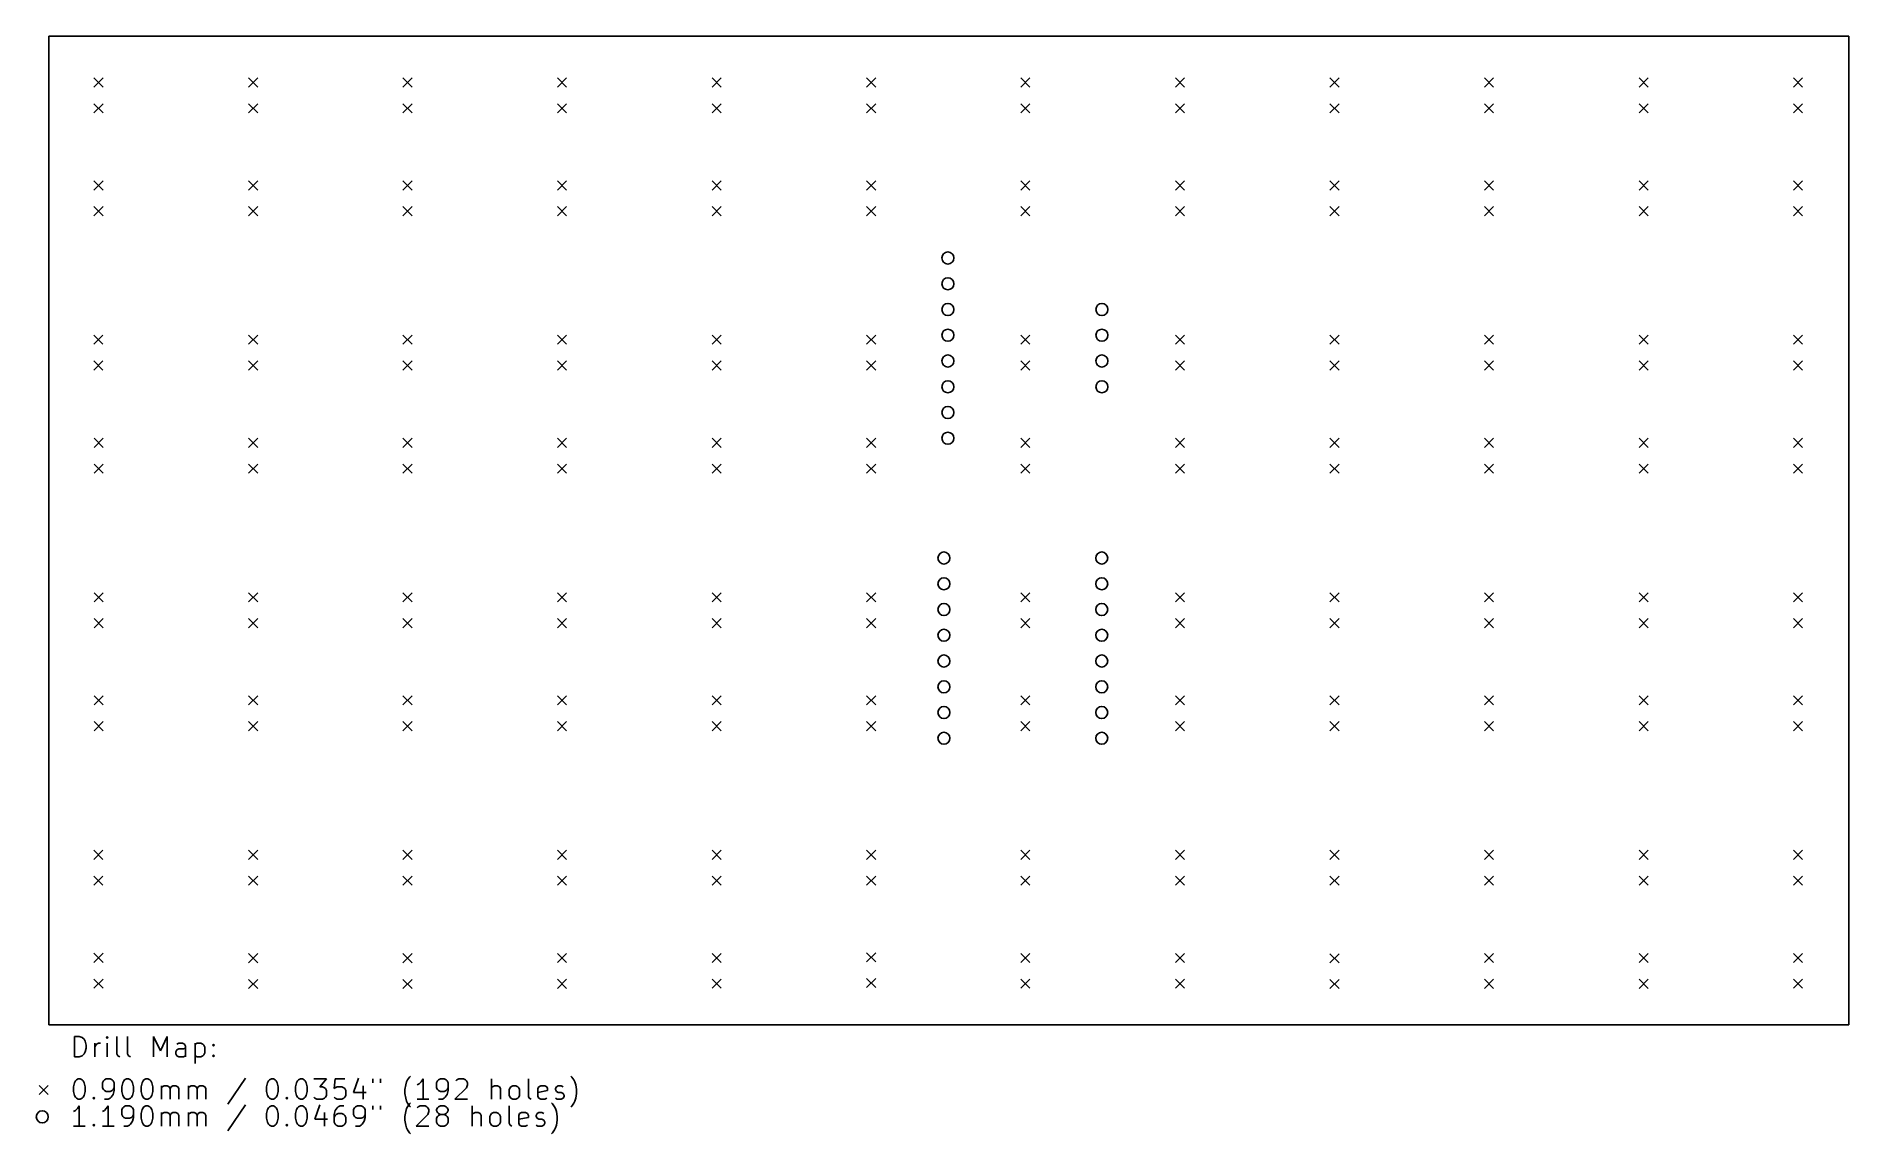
# Model space of a CAD drawing. Extents: x 71 to 250, y -148 to -40.
import ezdxf

# ---------------------------------------------------------------- set-up
doc = ezdxf.new("R2010")
doc.units = 0
doc.layers.add('BLACK', color=7, linetype='CONTINUOUS')

msp = doc.modelspace()

# ---------------------------------------------------------------- linework, layer by layer
at = {"layer": 'BLACK', "linetype": 'CONTINUOUS'}
for p, q in [((72.5, -40), (250, -40)), ((72.5, -137.5), (72.5, -40)), ((250, -40), (250, -137.5)), ((76.9503, -44.1113), (77.8503, -45.0113)), ((77.8503, -44.1113), (76.9503, -45.0113)), ((92.1971, -44.1113), (93.0971, -45.0113)), ((93.0971, -44.1113), (92.1971, -45.0113)), ((107.421, -44.1113), (108.321, -45.0113)), ((108.321, -44.1113), (107.421, -45.0113)), ((122.65, -44.1113), (123.55, -45.0113)), ((123.55, -44.1113), (122.65, -45.0113)), ((137.917, -44.1113), (138.817, -45.0113)), ((138.817, -44.1113), (137.917, -45.0113)), ((153.146, -44.1113), (154.046, -45.0113)), ((154.046, -44.1113), (153.146, -45.0113)), ((168.356, -44.1113), (169.256, -45.0113)), ((169.256, -44.1113), (168.356, -45.0113)), ((183.595, -44.1113), (184.495, -45.0113)), ((184.495, -44.1113), (183.595, -45.0113)), ((198.831, -44.1113), (199.731, -45.0113)), ((199.731, -44.1113), (198.831, -45.0113)), ((214.075, -44.1113), (214.975, -45.0113)), ((214.975, -44.1113), (214.075, -45.0113)), ((229.33, -44.1113), (230.23, -45.0113)), ((230.23, -44.1113), (229.33, -45.0113)), ((244.55, -44.1113), (245.45, -45.0113)), ((245.45, -44.1113), (244.55, -45.0113)), ((76.9503, -46.6513), (77.8503, -47.5513)), ((77.8503, -46.6513), (76.9503, -47.5513)), ((92.1971, -46.6513), (93.0971, -47.5513)), ((93.0971, -46.6513), (92.1971, -47.5513)), ((107.421, -46.6513), (108.321, -47.5513)), ((108.321, -46.6513), (107.421, -47.5513)), ((122.65, -46.6513), (123.55, -47.5513)), ((123.55, -46.6513), (122.65, -47.5513)), ((137.917, -46.6513), (138.817, -47.5513)), ((138.817, -46.6513), (137.917, -47.5513)), ((153.146, -46.6513), (154.046, -47.5513)), ((154.046, -46.6513), (153.146, -47.5513)), ((168.356, -46.6513), (169.256, -47.5513)), ((169.256, -46.6513), (168.356, -47.5513)), ((183.595, -46.6513), (184.495, -47.5513)), ((184.495, -46.6513), (183.595, -47.5513)), ((198.831, -46.6513), (199.731, -47.5513)), ((199.731, -46.6513), (198.831, -47.5513)), ((214.075, -46.6513), (214.975, -47.5513)), ((214.975, -46.6513), (214.075, -47.5513)), ((229.33, -46.6513), (230.23, -47.5513)), ((230.23, -46.6513), (229.33, -47.5513)), ((244.55, -46.6513), (245.45, -47.5513)), ((245.45, -46.6513), (244.55, -47.5513)), ((76.9449, -54.2693), (77.8449, -55.1693)), ((77.8449, -54.2693), (76.9449, -55.1693)), ((92.1971, -54.2693), (93.0971, -55.1693)), ((93.0971, -54.2693), (92.1971, -55.1693)), ((107.421, -54.2693), (108.321, -55.1693)), ((108.321, -54.2693), (107.421, -55.1693)), ((122.65, -54.2693), (123.55, -55.1693)), ((123.55, -54.2693), (122.65, -55.1693)), ((137.917, -54.2693), (138.817, -55.1693)), ((138.817, -54.2693), (137.917, -55.1693)), ((153.146, -54.2693), (154.046, -55.1693)), ((154.046, -54.2693), (153.146, -55.1693)), ((168.356, -54.2693), (169.256, -55.1693)), ((169.256, -54.2693), (168.356, -55.1693)), ((183.595, -54.2693), (184.495, -55.1693)), ((184.495, -54.2693), (183.595, -55.1693)), ((198.831, -54.2693), (199.731, -55.1693)), ((199.731, -54.2693), (198.831, -55.1693)), ((214.075, -54.2693), (214.975, -55.1693)), ((214.975, -54.2693), (214.075, -55.1693)), ((229.33, -54.2693), (230.23, -55.1693)), ((230.23, -54.2693), (229.33, -55.1693)), ((244.55, -54.2693), (245.45, -55.1693)), ((245.45, -54.2693), (244.55, -55.1693)), ((76.9449, -56.8093), (77.8449, -57.7093)), ((77.8449, -56.8093), (76.9449, -57.7093)), ((92.1971, -56.8093), (93.0971, -57.7093)), ((93.0971, -56.8093), (92.1971, -57.7093)), ((107.421, -56.8093), (108.321, -57.7093)), ((108.321, -56.8093), (107.421, -57.7093)), ((122.65, -56.8093), (123.55, -57.7093)), ((123.55, -56.8093), (122.65, -57.7093)), ((137.917, -56.8093), (138.817, -57.7093)), ((138.817, -56.8093), (137.917, -57.7093)), ((153.146, -56.8093), (154.046, -57.7093)), ((154.046, -56.8093), (153.146, -57.7093)), ((168.356, -56.8093), (169.256, -57.7093)), ((169.256, -56.8093), (168.356, -57.7093)), ((183.595, -56.8093), (184.495, -57.7093)), ((184.495, -56.8093), (183.595, -57.7093)), ((198.831, -56.8093), (199.731, -57.7093)), ((199.731, -56.8093), (198.831, -57.7093)), ((214.075, -56.8093), (214.975, -57.7093)), ((214.975, -56.8093), (214.075, -57.7093)), ((229.33, -56.8093), (230.23, -57.7093)), ((230.23, -56.8093), (229.33, -57.7093)), ((244.55, -56.8093), (245.45, -57.7093)), ((245.45, -56.8093), (244.55, -57.7093)), ((76.9401, -69.4857), (77.8401, -70.3857)), ((77.8401, -69.4857), (76.9401, -70.3857)), ((92.1971, -69.4857), (93.0971, -70.3857)), ((93.0971, -69.4857), (92.1971, -70.3857)), ((107.421, -69.4857), (108.321, -70.3857)), ((108.321, -69.4857), (107.421, -70.3857)), ((122.65, -69.4857), (123.55, -70.3857)), ((123.55, -69.4857), (122.65, -70.3857)), ((137.917, -69.4857), (138.817, -70.3857)), ((138.817, -69.4857), (137.917, -70.3857)), ((153.146, -69.4857), (154.046, -70.3857)), ((154.046, -69.4857), (153.146, -70.3857)), ((168.356, -69.4857), (169.256, -70.3857)), ((169.256, -69.4857), (168.356, -70.3857)), ((183.595, -69.4857), (184.495, -70.3857)), ((184.495, -69.4857), (183.595, -70.3857)), ((198.831, -69.4857), (199.731, -70.3857)), ((199.731, -69.4857), (198.831, -70.3857)), ((214.075, -69.4857), (214.975, -70.3857)), ((214.975, -69.4857), (214.075, -70.3857)), ((229.33, -69.4857), (230.23, -70.3857)), ((230.23, -69.4857), (229.33, -70.3857)), ((244.55, -69.4857), (245.45, -70.3857)), ((245.45, -69.4857), (244.55, -70.3857)), ((76.9401, -72.0257), (77.8401, -72.9257)), ((77.8401, -72.0257), (76.9401, -72.9257)), ((92.1971, -72.0257), (93.0971, -72.9257)), ((93.0971, -72.0257), (92.1971, -72.9257)), ((107.421, -72.0257), (108.321, -72.9257)), ((108.321, -72.0257), (107.421, -72.9257)), ((122.65, -72.0257), (123.55, -72.9257)), ((123.55, -72.0257), (122.65, -72.9257)), ((137.917, -72.0257), (138.817, -72.9257)), ((138.817, -72.0257), (137.917, -72.9257)), ((153.146, -72.0257), (154.046, -72.9257)), ((154.046, -72.0257), (153.146, -72.9257)), ((168.356, -72.0257), (169.256, -72.9257)), ((169.256, -72.0257), (168.356, -72.9257)), ((183.595, -72.0257), (184.495, -72.9257)), ((184.495, -72.0257), (183.595, -72.9257)), ((198.831, -72.0257), (199.731, -72.9257)), ((199.731, -72.0257), (198.831, -72.9257)), ((214.075, -72.0257), (214.975, -72.9257)), ((214.975, -72.0257), (214.075, -72.9257)), ((229.33, -72.0257), (230.23, -72.9257)), ((230.23, -72.0257), (229.33, -72.9257)), ((244.55, -72.0257), (245.45, -72.9257)), ((245.45, -72.0257), (244.55, -72.9257)), ((76.9597, -79.6605), (77.8597, -80.5605)), ((77.8597, -79.6605), (76.9597, -80.5605)), ((92.1971, -79.6605), (93.0971, -80.5605)), ((93.0971, -79.6605), (92.1971, -80.5605)), ((107.421, -79.6605), (108.321, -80.5605)), ((108.321, -79.6605), (107.421, -80.5605)), ((122.65, -79.6605), (123.55, -80.5605)), ((123.55, -79.6605), (122.65, -80.5605)), ((137.917, -79.6605), (138.817, -80.5605)), ((138.817, -79.6605), (137.917, -80.5605)), ((153.146, -79.6605), (154.046, -80.5605)), ((154.046, -79.6605), (153.146, -80.5605)), ((168.356, -79.6605), (169.256, -80.5605)), ((169.256, -79.6605), (168.356, -80.5605)), ((183.595, -79.6605), (184.495, -80.5605)), ((184.495, -79.6605), (183.595, -80.5605)), ((198.831, -79.6605), (199.731, -80.5605)), ((199.731, -79.6605), (198.831, -80.5605)), ((214.075, -79.6605), (214.975, -80.5605)), ((214.975, -79.6605), (214.075, -80.5605)), ((229.33, -79.6605), (230.23, -80.5605)), ((230.23, -79.6605), (229.33, -80.5605)), ((244.55, -79.6605), (245.45, -80.5605)), ((245.45, -79.6605), (244.55, -80.5605)), ((76.9597, -82.2005), (77.8597, -83.1005)), ((77.8597, -82.2005), (76.9597, -83.1005)), ((92.1971, -82.2005), (93.0971, -83.1005)), ((93.0971, -82.2005), (92.1971, -83.1005)), ((107.421, -82.2005), (108.321, -83.1005)), ((108.321, -82.2005), (107.421, -83.1005)), ((122.65, -82.2005), (123.55, -83.1005)), ((123.55, -82.2005), (122.65, -83.1005)), ((137.917, -82.2005), (138.817, -83.1005)), ((138.817, -82.2005), (137.917, -83.1005)), ((153.146, -82.2005), (154.046, -83.1005)), ((154.046, -82.2005), (153.146, -83.1005)), ((168.356, -82.2005), (169.256, -83.1005)), ((169.256, -82.2005), (168.356, -83.1005)), ((183.595, -82.2005), (184.495, -83.1005)), ((184.495, -82.2005), (183.595, -83.1005)), ((198.831, -82.2005), (199.731, -83.1005)), ((199.731, -82.2005), (198.831, -83.1005)), ((214.075, -82.2005), (214.975, -83.1005)), ((214.975, -82.2005), (214.075, -83.1005)), ((229.33, -82.2005), (230.23, -83.1005)), ((230.23, -82.2005), (229.33, -83.1005)), ((244.55, -82.2005), (245.45, -83.1005)), ((245.45, -82.2005), (244.55, -83.1005)), ((76.9563, -94.9036), (77.8563, -95.8036)), ((77.8563, -94.9036), (76.9563, -95.8036)), ((92.1971, -94.9036), (93.0971, -95.8036)), ((93.0971, -94.9036), (92.1971, -95.8036)), ((107.421, -94.9036), (108.321, -95.8036)), ((108.321, -94.9036), (107.421, -95.8036)), ((122.65, -94.9036), (123.55, -95.8036)), ((123.55, -94.9036), (122.65, -95.8036)), ((137.917, -94.9036), (138.817, -95.8036)), ((138.817, -94.9036), (137.917, -95.8036)), ((153.146, -94.9036), (154.046, -95.8036)), ((154.046, -94.9036), (153.146, -95.8036)), ((168.356, -94.9036), (169.256, -95.8036)), ((169.256, -94.9036), (168.356, -95.8036)), ((183.595, -94.9036), (184.495, -95.8036)), ((184.495, -94.9036), (183.595, -95.8036)), ((198.831, -94.9036), (199.731, -95.8036)), ((199.731, -94.9036), (198.831, -95.8036)), ((214.075, -94.9036), (214.975, -95.8036)), ((214.975, -94.9036), (214.075, -95.8036)), ((229.33, -94.9036), (230.23, -95.8036)), ((230.23, -94.9036), (229.33, -95.8036)), ((244.55, -94.9036), (245.45, -95.8036)), ((245.45, -94.9036), (244.55, -95.8036)), ((76.9563, -97.4436), (77.8563, -98.3436)), ((77.8563, -97.4436), (76.9563, -98.3436)), ((92.1971, -97.4436), (93.0971, -98.3436)), ((93.0971, -97.4436), (92.1971, -98.3436)), ((107.421, -97.4436), (108.321, -98.3436)), ((108.321, -97.4436), (107.421, -98.3436)), ((122.65, -97.4436), (123.55, -98.3436)), ((123.55, -97.4436), (122.65, -98.3436)), ((137.917, -97.4436), (138.817, -98.3436)), ((138.817, -97.4436), (137.917, -98.3436)), ((153.146, -97.4436), (154.046, -98.3436)), ((154.046, -97.4436), (153.146, -98.3436)), ((168.356, -97.4436), (169.256, -98.3436)), ((169.256, -97.4436), (168.356, -98.3436)), ((183.595, -97.4436), (184.495, -98.3436)), ((184.495, -97.4436), (183.595, -98.3436)), ((198.831, -97.4436), (199.731, -98.3436)), ((199.731, -97.4436), (198.831, -98.3436)), ((214.075, -97.4436), (214.975, -98.3436)), ((214.975, -97.4436), (214.075, -98.3436)), ((229.33, -97.4436), (230.23, -98.3436)), ((230.23, -97.4436), (229.33, -98.3436)), ((244.55, -97.4436), (245.45, -98.3436)), ((245.45, -97.4436), (244.55, -98.3436)), ((76.9633, -105.065), (77.8633, -105.965)), ((77.8633, -105.065), (76.9633, -105.965)), ((92.1971, -105.065), (93.0971, -105.965)), ((93.0971, -105.065), (92.1971, -105.965)), ((107.421, -105.065), (108.321, -105.965)), ((108.321, -105.065), (107.421, -105.965)), ((122.65, -105.065), (123.55, -105.965)), ((123.55, -105.065), (122.65, -105.965)), ((137.917, -105.065), (138.817, -105.965)), ((138.817, -105.065), (137.917, -105.965)), ((153.146, -105.065), (154.046, -105.965)), ((154.046, -105.065), (153.146, -105.965)), ((168.356, -105.065), (169.256, -105.965)), ((169.256, -105.065), (168.356, -105.965)), ((183.595, -105.065), (184.495, -105.965)), ((184.495, -105.065), (183.595, -105.965)), ((198.831, -105.065), (199.731, -105.965)), ((199.731, -105.065), (198.831, -105.965)), ((214.075, -105.065), (214.975, -105.965)), ((214.975, -105.065), (214.075, -105.965)), ((229.33, -105.065), (230.23, -105.965)), ((230.23, -105.065), (229.33, -105.965)), ((244.55, -105.065), (245.45, -105.965)), ((245.45, -105.065), (244.55, -105.965)), ((76.9633, -107.605), (77.8633, -108.505)), ((77.8633, -107.605), (76.9633, -108.505)), ((92.1971, -107.605), (93.0971, -108.505)), ((93.0971, -107.605), (92.1971, -108.505)), ((107.421, -107.605), (108.321, -108.505)), ((108.321, -107.605), (107.421, -108.505)), ((122.65, -107.605), (123.55, -108.505)), ((123.55, -107.605), (122.65, -108.505)), ((137.917, -107.605), (138.817, -108.505)), ((138.817, -107.605), (137.917, -108.505)), ((153.146, -107.605), (154.046, -108.505)), ((154.046, -107.605), (153.146, -108.505)), ((168.356, -107.605), (169.256, -108.505)), ((169.256, -107.605), (168.356, -108.505)), ((183.595, -107.605), (184.495, -108.505)), ((184.495, -107.605), (183.595, -108.505)), ((198.831, -107.605), (199.731, -108.505)), ((199.731, -107.605), (198.831, -108.505)), ((214.075, -107.605), (214.975, -108.505)), ((214.975, -107.605), (214.075, -108.505)), ((229.33, -107.605), (230.23, -108.505)), ((230.23, -107.605), (229.33, -108.505)), ((244.55, -107.605), (245.45, -108.505)), ((245.45, -107.605), (244.55, -108.505)), ((76.9416, -120.3), (77.8416, -121.2)), ((77.8416, -120.3), (76.9416, -121.2)), ((92.1971, -120.3), (93.0971, -121.2)), ((93.0971, -120.3), (92.1971, -121.2)), ((107.421, -120.3), (108.321, -121.2)), ((108.321, -120.3), (107.421, -121.2)), ((122.65, -120.3), (123.55, -121.2)), ((123.55, -120.3), (122.65, -121.2)), ((137.917, -120.3), (138.817, -121.2)), ((138.817, -120.3), (137.917, -121.2)), ((153.146, -120.3), (154.046, -121.2)), ((154.046, -120.3), (153.146, -121.2)), ((168.356, -120.3), (169.256, -121.2)), ((169.256, -120.3), (168.356, -121.2)), ((183.595, -120.3), (184.495, -121.2)), ((184.495, -120.3), (183.595, -121.2)), ((198.831, -120.3), (199.731, -121.2)), ((199.731, -120.3), (198.831, -121.2)), ((214.075, -120.3), (214.975, -121.2)), ((214.975, -120.3), (214.075, -121.2)), ((229.33, -120.3), (230.23, -121.2)), ((230.23, -120.3), (229.33, -121.2)), ((244.55, -120.3), (245.45, -121.2)), ((245.45, -120.3), (244.55, -121.2)), ((76.9416, -122.84), (77.8416, -123.74)), ((77.8416, -122.84), (76.9416, -123.74)), ((92.1971, -122.84), (93.0971, -123.74)), ((93.0971, -122.84), (92.1971, -123.74)), ((107.421, -122.84), (108.321, -123.74)), ((108.321, -122.84), (107.421, -123.74)), ((122.65, -122.84), (123.55, -123.74)), ((123.55, -122.84), (122.65, -123.74)), ((137.917, -122.84), (138.817, -123.74)), ((138.817, -122.84), (137.917, -123.74)), ((153.146, -122.84), (154.046, -123.74)), ((154.046, -122.84), (153.146, -123.74)), ((168.356, -122.84), (169.256, -123.74)), ((169.256, -122.84), (168.356, -123.74)), ((183.595, -122.84), (184.495, -123.74)), ((184.495, -122.84), (183.595, -123.74)), ((198.831, -122.84), (199.731, -123.74)), ((199.731, -122.84), (198.831, -123.74)), ((214.075, -122.84), (214.975, -123.74)), ((214.975, -122.84), (214.075, -123.74)), ((229.33, -122.84), (230.23, -123.74)), ((230.23, -122.84), (229.33, -123.74)), ((244.55, -122.84), (245.45, -123.74)), ((245.45, -122.84), (244.55, -123.74)), ((76.9473, -130.457), (77.8473, -131.357)), ((77.8473, -130.457), (76.9473, -131.357)), ((122.65, -130.477), (123.55, -131.377)), ((123.55, -130.477), (122.65, -131.377)), ((137.917, -130.466), (138.817, -131.366)), ((138.817, -130.466), (137.917, -131.366)), ((153.146, -130.402), (154.046, -131.302)), ((154.046, -130.402), (153.146, -131.302)), ((168.356, -130.461), (169.256, -131.361)), ((169.256, -130.461), (168.356, -131.361)), ((183.595, -130.469), (184.495, -131.369)), ((184.495, -130.469), (183.595, -131.369)), ((214.075, -130.475), (214.975, -131.375)), ((214.975, -130.475), (214.075, -131.375)), ((229.33, -130.48), (230.23, -131.38)), ((230.23, -130.48), (229.33, -131.38)), ((244.55, -130.472), (245.45, -131.372)), ((245.45, -130.472), (244.55, -131.372)), ((92.1971, -130.492), (93.0971, -131.392)), ((93.0971, -130.492), (92.1971, -131.392)), ((107.421, -130.49), (108.321, -131.39)), ((108.321, -130.49), (107.421, -131.39)), ((198.831, -130.501), (199.731, -131.401)), ((199.731, -130.501), (198.831, -131.401)), ((76.9473, -132.997), (77.8473, -133.897)), ((77.8473, -132.997), (76.9473, -133.897)), ((92.1971, -133.032), (93.0971, -133.932)), ((93.0971, -133.032), (92.1971, -133.932)), ((107.421, -133.03), (108.321, -133.93)), ((108.321, -133.03), (107.421, -133.93)), ((122.65, -133.017), (123.55, -133.917)), ((123.55, -133.017), (122.65, -133.917)), ((137.917, -133.006), (138.817, -133.906)), ((138.817, -133.006), (137.917, -133.906)), ((153.146, -132.942), (154.046, -133.842)), ((154.046, -132.942), (153.146, -133.842)), ((168.356, -133.001), (169.256, -133.901)), ((169.256, -133.001), (168.356, -133.901)), ((183.595, -133.009), (184.495, -133.909)), ((184.495, -133.009), (183.595, -133.909)), ((198.831, -133.041), (199.731, -133.941)), ((199.731, -133.041), (198.831, -133.941)), ((214.075, -133.015), (214.975, -133.915)), ((214.975, -133.015), (214.075, -133.915)), ((229.33, -133.02), (230.23, -133.92)), ((230.23, -133.02), (229.33, -133.92)), ((244.55, -133.012), (245.45, -133.912)), ((245.45, -133.012), (244.55, -133.912)), ((250, -137.5), (72.5, -137.5)), ((75.0262, -140.655), (75.0262, -138.655)), ((75.0262, -138.655), (75.5024, -138.655)), ((75.5024, -138.655), (75.7881, -138.75)), ((75.7881, -138.75), (75.9786, -138.94)), ((75.9786, -138.94), (76.0738, -139.131)), ((76.0738, -139.131), (76.169, -139.512)), ((77.0262, -140.655), (77.0262, -139.321)), ((77.1214, -139.512), (77.2167, -139.417)), ((77.2167, -139.417), (77.4071, -139.321)), ((77.4071, -139.321), (77.5976, -139.321)), ((78.2643, -138.655), (78.169, -138.75)), ((78.169, -138.75), (78.2643, -138.845)), ((78.3595, -138.75), (78.2643, -138.655)), ((78.2643, -138.655), (78.2643, -138.845)), ((78.2643, -138.845), (78.3595, -138.75)), ((78.2643, -140.655), (78.2643, -139.321)), ((79.2167, -140.369), (79.2167, -138.655)), ((80.2643, -140.369), (80.2643, -138.655)), ((82.8357, -140.655), (82.8357, -138.655)), ((82.8357, -138.655), (83.5024, -140.083)), ((83.5024, -140.083), (84.169, -138.655)), ((84.169, -138.655), (84.169, -140.655)), ((85.3119, -139.321), (85.1214, -139.417)), ((85.6929, -139.321), (85.3119, -139.321)), ((85.8833, -139.417), (85.6929, -139.321)), ((85.9786, -139.607), (85.8833, -139.417)), ((86.931, -139.321), (86.931, -141.321)), ((86.931, -139.417), (87.1214, -139.321)), ((87.1214, -139.321), (87.5024, -139.321)), ((87.5024, -139.321), (87.6929, -139.417)), ((87.6929, -139.417), (87.7881, -139.512)), ((88.6452, -139.512), (88.7405, -139.417)), ((88.7405, -139.417), (88.8357, -139.512)), ((88.7405, -139.417), (88.7405, -139.607)), ((75.5024, -140.655), (75.0262, -140.655)), ((75.7881, -140.56), (75.5024, -140.655)), ((75.9786, -140.369), (75.7881, -140.56)), ((76.0738, -140.179), (75.9786, -140.369)), ((76.169, -139.798), (76.0738, -140.179)), ((76.169, -139.512), (76.169, -139.798)), ((77.0262, -139.702), (77.1214, -139.512)), ((79.3119, -140.56), (79.2167, -140.369)), ((79.5024, -140.655), (79.3119, -140.56)), ((80.3595, -140.56), (80.2643, -140.369)), ((80.55, -140.655), (80.3595, -140.56)), ((85.0262, -140.179), (85.1214, -139.988)), ((85.0262, -140.369), (85.0262, -140.179)), ((85.1214, -140.56), (85.0262, -140.369)), ((85.1214, -139.988), (85.3119, -139.893)), ((85.3119, -140.655), (85.1214, -140.56)), ((85.3119, -139.893), (85.7881, -139.893)), ((85.7881, -140.655), (85.3119, -140.655)), ((85.7881, -139.893), (85.9786, -139.798)), ((85.9786, -140.56), (85.7881, -140.655)), ((85.9786, -140.655), (85.9786, -139.607)), ((87.1214, -140.655), (86.931, -140.56)), ((87.5024, -140.655), (87.1214, -140.655)), ((87.6929, -140.56), (87.5024, -140.655)), ((87.7881, -140.464), (87.6929, -140.56)), ((87.7881, -139.512), (87.8833, -139.702)), ((87.8833, -140.274), (87.7881, -140.464)), ((87.8833, -139.702), (87.8833, -140.274)), ((88.7405, -139.607), (88.6452, -139.512)), ((88.6452, -140.56), (88.7405, -140.464)), ((88.7405, -140.655), (88.6452, -140.56)), ((88.8357, -139.512), (88.7405, -139.607)), ((88.7405, -140.464), (88.8357, -140.56)), ((88.7405, -140.464), (88.7405, -140.655)), ((88.8357, -140.56), (88.7405, -140.655)), ((75.1214, -143.045), (75.2167, -142.95)), ((75.2167, -142.95), (75.4071, -142.855)), ((75.4071, -142.855), (75.5976, -142.855)), ((75.5976, -142.855), (75.7881, -142.95)), ((75.7881, -142.95), (75.8833, -143.045)), ((77.9786, -142.95), (77.8833, -143.045)), ((78.169, -142.855), (77.9786, -142.95)), ((78.55, -142.855), (78.169, -142.855)), ((78.7405, -142.95), (78.55, -142.855)), ((78.8357, -143.045), (78.7405, -142.95)), ((79.8833, -143.045), (79.9786, -142.95)), ((79.9786, -142.95), (80.169, -142.855)), ((80.169, -142.855), (80.3595, -142.855)), ((80.3595, -142.855), (80.55, -142.95)), ((80.55, -142.95), (80.6452, -143.045)), ((81.7881, -143.045), (81.8833, -142.95)), ((81.8833, -142.95), (82.0738, -142.855)), ((82.0738, -142.855), (82.2643, -142.855)), ((82.2643, -142.855), (82.4548, -142.95)), ((82.4548, -142.95), (82.55, -143.045)), ((91.8833, -142.76), (90.169, -145.331)), ((94.169, -143.045), (94.2643, -142.95)), ((94.2643, -142.95), (94.4548, -142.855)), ((94.4548, -142.855), (94.6452, -142.855)), ((94.6452, -142.855), (94.8357, -142.95)), ((94.8357, -142.95), (94.931, -143.045)), ((97.0262, -143.045), (97.1214, -142.95)), ((97.1214, -142.95), (97.3119, -142.855)), ((97.3119, -142.855), (97.5024, -142.855)), ((97.5024, -142.855), (97.6929, -142.95)), ((97.6929, -142.95), (97.7881, -143.045)), ((98.6452, -142.855), (99.8833, -142.855)), ((99.8833, -142.855), (99.2167, -143.617)), ((100.74, -142.855), (100.645, -143.807)), ((101.693, -142.855), (100.74, -142.855)), ((103.026, -142.76), (102.55, -144.188)), ((104.455, -142.855), (104.455, -143.236)), ((105.217, -142.855), (105.217, -143.236)), ((107.788, -143.14), (107.883, -142.95)), ((107.883, -142.95), (108.074, -142.664)), ((108.074, -142.664), (108.169, -142.569)), ((109.407, -142.855), (109.217, -143.14)), ((109.407, -144.855), (109.407, -142.855)), ((110.931, -142.95), (110.836, -143.045)), ((111.121, -142.855), (110.931, -142.95)), ((111.502, -142.855), (111.121, -142.855)), ((111.693, -142.95), (111.502, -142.855)), ((111.788, -143.045), (111.693, -142.95)), ((112.645, -143.045), (112.74, -142.95)), ((112.74, -142.95), (112.931, -142.855)), ((112.931, -142.855), (113.407, -142.855)), ((113.407, -142.855), (113.598, -142.95)), ((113.598, -142.95), (113.693, -143.045)), ((116.169, -144.855), (116.169, -142.855)), ((119.788, -144.569), (119.788, -142.855)), ((124.074, -142.664), (123.979, -142.569)), ((124.264, -142.95), (124.074, -142.664)), ((124.36, -143.14), (124.264, -142.95)), ((71.55, -143.5), (72.45, -144.4)), ((72.45, -143.5), (71.55, -144.4)), ((74.931, -143.617), (75.0262, -143.236)), ((74.931, -144.093), (74.931, -143.617)), ((75.0262, -144.474), (74.931, -144.093)), ((75.0262, -143.236), (75.1214, -143.045)), ((75.1214, -144.664), (75.0262, -144.474)), ((75.2167, -144.76), (75.1214, -144.664)), ((75.4071, -144.855), (75.2167, -144.76)), ((75.7881, -144.76), (75.5976, -144.855)), ((75.8833, -144.664), (75.7881, -144.76)), ((75.8833, -143.045), (75.9786, -143.236)), ((75.9786, -144.474), (75.8833, -144.664)), ((75.9786, -143.236), (76.0738, -143.617)), ((76.0738, -144.093), (75.9786, -144.474)), ((76.0738, -143.617), (76.0738, -144.093)), ((76.8357, -144.76), (76.931, -144.664)), ((76.931, -144.855), (76.8357, -144.76)), ((76.931, -144.664), (77.0262, -144.76)), ((76.931, -144.664), (76.931, -144.855)), ((77.0262, -144.76), (76.931, -144.855)), ((77.8833, -143.045), (77.7881, -143.236)), ((77.7881, -143.236), (77.7881, -143.712)), ((77.7881, -143.712), (77.8833, -143.902)), ((77.8833, -143.902), (77.9786, -143.998)), ((77.9786, -143.998), (78.169, -144.093)), ((78.169, -144.093), (78.55, -144.093)), ((78.3595, -144.855), (78.55, -144.76)), ((78.55, -144.093), (78.7405, -143.998)), ((78.55, -144.76), (78.6452, -144.664)), ((78.6452, -144.664), (78.8357, -144.379)), ((78.7405, -143.998), (78.8357, -143.902)), ((78.931, -143.236), (78.8357, -143.045)), ((78.8357, -143.902), (78.931, -143.712)), ((78.8357, -144.379), (78.931, -143.998)), ((78.931, -143.998), (78.931, -143.236)), ((79.6929, -143.617), (79.7881, -143.236)), ((79.6929, -144.093), (79.6929, -143.617)), ((79.7881, -144.474), (79.6929, -144.093)), ((79.7881, -143.236), (79.8833, -143.045)), ((79.8833, -144.664), (79.7881, -144.474)), ((79.9786, -144.76), (79.8833, -144.664)), ((80.169, -144.855), (79.9786, -144.76)), ((80.55, -144.76), (80.3595, -144.855)), ((80.6452, -144.664), (80.55, -144.76)), ((80.6452, -143.045), (80.7405, -143.236)), ((80.7405, -144.474), (80.6452, -144.664)), ((80.7405, -143.236), (80.8357, -143.617)), ((80.8357, -144.093), (80.7405, -144.474)), ((80.8357, -143.617), (80.8357, -144.093)), ((81.5976, -143.617), (81.6929, -143.236)), ((81.5976, -144.093), (81.5976, -143.617)), ((81.6929, -144.474), (81.5976, -144.093)), ((81.6929, -143.236), (81.7881, -143.045)), ((81.7881, -144.664), (81.6929, -144.474)), ((81.8833, -144.76), (81.7881, -144.664)), ((82.0738, -144.855), (81.8833, -144.76)), ((82.4548, -144.76), (82.2643, -144.855)), ((82.55, -144.664), (82.4548, -144.76)), ((82.55, -143.045), (82.6452, -143.236)), ((82.6452, -144.474), (82.55, -144.664)), ((82.6452, -143.236), (82.7405, -143.617)), ((82.7405, -144.093), (82.6452, -144.474)), ((82.7405, -143.617), (82.7405, -144.093)), ((83.5976, -144.855), (83.5976, -143.521)), ((83.5976, -143.712), (83.6929, -143.617)), ((83.6929, -143.617), (83.8833, -143.521)), ((83.8833, -143.521), (84.169, -143.521)), ((84.169, -143.521), (84.3595, -143.617)), ((84.3595, -143.617), (84.4548, -143.807)), ((84.4548, -143.807), (84.55, -143.617)), ((84.4548, -143.807), (84.4548, -144.855)), ((84.55, -143.617), (84.7405, -143.521)), ((84.7405, -143.521), (85.0262, -143.521)), ((85.0262, -143.521), (85.2167, -143.617)), ((85.2167, -143.617), (85.3119, -143.807)), ((85.3119, -143.807), (85.3119, -144.855)), ((86.2643, -144.855), (86.2643, -143.521)), ((86.2643, -143.712), (86.3595, -143.617)), ((86.3595, -143.617), (86.55, -143.521)), ((86.55, -143.521), (86.8357, -143.521)), ((86.8357, -143.521), (87.0262, -143.617)), ((87.0262, -143.617), (87.1214, -143.807)), ((87.1214, -143.807), (87.2167, -143.617)), ((87.1214, -143.807), (87.1214, -144.855)), ((87.2167, -143.617), (87.4071, -143.521)), ((87.4071, -143.521), (87.6929, -143.521)), ((87.6929, -143.521), (87.8833, -143.617)), ((87.8833, -143.617), (87.9786, -143.807)), ((87.9786, -143.807), (87.9786, -144.855)), ((93.9786, -143.617), (94.0738, -143.236)), ((93.9786, -144.093), (93.9786, -143.617)), ((94.0738, -144.474), (93.9786, -144.093)), ((94.0738, -143.236), (94.169, -143.045)), ((94.169, -144.664), (94.0738, -144.474)), ((94.2643, -144.76), (94.169, -144.664)), ((94.4548, -144.855), (94.2643, -144.76)), ((94.8357, -144.76), (94.6452, -144.855)), ((94.931, -144.664), (94.8357, -144.76)), ((94.931, -143.045), (95.0262, -143.236)), ((95.0262, -144.474), (94.931, -144.664)), ((95.0262, -143.236), (95.1214, -143.617)), ((95.1214, -144.093), (95.0262, -144.474)), ((95.1214, -143.617), (95.1214, -144.093)), ((95.8833, -144.76), (95.9786, -144.664)), ((95.9786, -144.855), (95.8833, -144.76)), ((95.9786, -144.664), (96.0738, -144.76)), ((95.9786, -144.664), (95.9786, -144.855)), ((96.0738, -144.76), (95.9786, -144.855)), ((96.8357, -143.617), (96.931, -143.236)), ((96.8357, -144.093), (96.8357, -143.617)), ((96.931, -144.474), (96.8357, -144.093)), ((96.931, -143.236), (97.0262, -143.045)), ((97.0262, -144.664), (96.931, -144.474)), ((97.1214, -144.76), (97.0262, -144.664)), ((97.3119, -144.855), (97.1214, -144.76)), ((97.6929, -144.76), (97.5024, -144.855)), ((97.7881, -144.664), (97.6929, -144.76)), ((97.7881, -143.045), (97.8833, -143.236)), ((97.8833, -144.474), (97.7881, -144.664)), ((97.8833, -143.236), (97.9786, -143.617)), ((97.9786, -144.093), (97.8833, -144.474)), ((97.9786, -143.617), (97.9786, -144.093)), ((98.7405, -144.76), (98.6452, -144.664)), ((98.931, -144.855), (98.7405, -144.76)), ((99.2167, -143.617), (99.5024, -143.617)), ((99.5024, -143.617), (99.6929, -143.712)), ((99.6929, -144.76), (99.5024, -144.855)), ((99.6929, -143.712), (99.7881, -143.807)), ((99.7881, -144.664), (99.6929, -144.76)), ((99.7881, -143.807), (99.8833, -143.998)), ((99.8833, -144.474), (99.7881, -144.664)), ((99.8833, -143.998), (99.8833, -144.474)), ((100.645, -143.807), (100.74, -143.712)), ((100.74, -144.76), (100.645, -144.664)), ((100.74, -143.712), (100.931, -143.617)), ((100.931, -144.855), (100.74, -144.76)), ((100.931, -143.617), (101.407, -143.617)), ((101.407, -143.617), (101.598, -143.712)), ((101.598, -144.76), (101.407, -144.855)), ((101.598, -143.712), (101.693, -143.807)), ((101.693, -144.664), (101.598, -144.76)), ((101.693, -143.807), (101.788, -143.998)), ((101.788, -144.474), (101.693, -144.664)), ((101.788, -143.998), (101.788, -144.474)), ((102.55, -144.188), (103.788, -144.188)), ((103.502, -143.521), (103.502, -144.855)), ((107.598, -143.902), (107.693, -143.426)), ((107.598, -144.283), (107.598, -143.902)), ((107.693, -144.76), (107.598, -144.283)), ((107.693, -143.426), (107.788, -143.14)), ((107.788, -145.045), (107.693, -144.76)), ((109.026, -143.331), (108.836, -143.426)), ((109.217, -143.14), (109.026, -143.331)), ((110.836, -143.045), (110.74, -143.236)), ((110.74, -143.236), (110.74, -143.712)), ((110.74, -143.712), (110.836, -143.902)), ((110.836, -143.902), (110.931, -143.998)), ((110.931, -143.998), (111.121, -144.093)), ((111.121, -144.093), (111.502, -144.093)), ((111.312, -144.855), (111.502, -144.76)), ((111.502, -144.093), (111.693, -143.998)), ((111.502, -144.76), (111.598, -144.664)), ((111.598, -144.664), (111.788, -144.379)), ((111.693, -143.998), (111.788, -143.902)), ((111.883, -143.236), (111.788, -143.045)), ((111.788, -143.902), (111.883, -143.712)), ((111.788, -144.379), (111.883, -143.998)), ((111.883, -143.998), (111.883, -143.236)), ((113.693, -143.712), (112.55, -144.855)), ((113.693, -143.045), (113.788, -143.236)), ((113.788, -143.426), (113.693, -143.712)), ((113.788, -143.236), (113.788, -143.426)), ((116.264, -143.617), (116.169, -143.712)), ((116.455, -143.521), (116.264, -143.617)), ((116.74, -143.521), (116.455, -143.521)), ((116.931, -143.617), (116.74, -143.521)), ((117.026, -143.807), (116.931, -143.617)), ((117.026, -144.855), (117.026, -143.807)), ((117.883, -143.902), (117.979, -143.712)), ((117.883, -144.474), (117.883, -143.902)), ((117.979, -144.664), (117.883, -144.474)), ((117.979, -143.712), (118.074, -143.617)), ((118.074, -144.76), (117.979, -144.664)), ((118.074, -143.617), (118.264, -143.521)), ((118.264, -144.855), (118.074, -144.76)), ((118.264, -143.521), (118.55, -143.521)), ((118.55, -143.521), (118.74, -143.617)), ((118.74, -144.76), (118.55, -144.855)), ((118.74, -143.617), (118.836, -143.712)), ((118.836, -144.664), (118.74, -144.76)), ((118.836, -143.712), (118.931, -143.902)), ((118.931, -144.474), (118.836, -144.664)), ((118.931, -143.902), (118.931, -144.474)), ((119.883, -144.76), (119.788, -144.569)), ((120.074, -144.855), (119.883, -144.76)), ((120.74, -143.807), (120.836, -143.617)), ((120.74, -144.569), (120.74, -143.807)), ((121.693, -143.998), (120.74, -144.188)), ((120.836, -144.76), (120.74, -144.569)), ((120.836, -143.617), (121.026, -143.521)), ((121.026, -144.855), (120.836, -144.76)), ((121.026, -143.521), (121.407, -143.521)), ((121.407, -143.521), (121.598, -143.617)), ((121.598, -144.76), (121.407, -144.855)), ((121.598, -143.617), (121.693, -143.807)), ((121.693, -143.807), (121.693, -143.998)), ((122.455, -143.807), (122.55, -143.617)), ((122.455, -143.902), (122.455, -143.807)), ((122.55, -144.093), (122.455, -143.902)), ((122.455, -144.76), (122.645, -144.855)), ((122.55, -143.617), (122.74, -143.521)), ((122.74, -144.188), (122.55, -144.093)), ((122.74, -143.521), (123.026, -143.521)), ((123.026, -144.188), (122.74, -144.188)), ((123.026, -143.521), (123.217, -143.617)), ((123.217, -144.283), (123.026, -144.188)), ((123.026, -144.855), (123.217, -144.76)), ((123.312, -144.474), (123.217, -144.283)), ((123.217, -144.76), (123.312, -144.569)), ((123.312, -144.569), (123.312, -144.474)), ((124.455, -143.426), (124.36, -143.14)), ((124.36, -145.045), (124.455, -144.76)), ((124.55, -143.902), (124.455, -143.426)), ((124.455, -144.76), (124.55, -144.283)), ((124.55, -144.283), (124.55, -143.902)), ((75.1214, -145.971), (74.931, -146.066)), ((75.3119, -145.78), (75.1214, -145.971)), ((75.5024, -145.495), (75.3119, -145.78)), ((75.5976, -144.855), (75.4071, -144.855)), ((75.5024, -147.495), (75.5024, -145.495)), ((77.9786, -145.971), (77.7881, -146.066)), ((77.9786, -144.855), (78.3595, -144.855)), ((78.169, -145.78), (77.9786, -145.971)), ((78.3595, -145.495), (78.169, -145.78)), ((78.3595, -147.495), (78.3595, -145.495)), ((79.7881, -145.685), (79.6929, -145.876)), ((79.6929, -145.876), (79.6929, -146.352)), ((79.6929, -146.352), (79.7881, -146.542)), ((79.8833, -145.59), (79.7881, -145.685)), ((79.7881, -146.542), (79.8833, -146.638)), ((80.0738, -145.495), (79.8833, -145.59)), ((80.4548, -145.495), (80.0738, -145.495)), ((80.3595, -144.855), (80.169, -144.855)), ((80.6452, -145.59), (80.4548, -145.495)), ((80.7405, -145.685), (80.6452, -145.59)), ((80.6452, -146.638), (80.7405, -146.542)), ((80.8357, -145.876), (80.7405, -145.685)), ((80.7405, -146.542), (80.8357, -146.352)), ((80.8357, -146.638), (80.8357, -145.876)), ((81.5976, -146.257), (81.6929, -145.876)), ((81.5976, -146.733), (81.5976, -146.257)), ((81.6929, -145.876), (81.7881, -145.685)), ((81.7881, -145.685), (81.8833, -145.59)), ((81.8833, -145.59), (82.0738, -145.495)), ((82.2643, -144.855), (82.0738, -144.855)), ((82.0738, -145.495), (82.2643, -145.495)), ((82.2643, -145.495), (82.4548, -145.59)), ((82.4548, -145.59), (82.55, -145.685)), ((82.55, -145.685), (82.6452, -145.876)), ((82.6452, -145.876), (82.7405, -146.257)), ((82.7405, -146.257), (82.7405, -146.733)), ((83.5976, -147.495), (83.5976, -146.161)), ((83.5976, -146.352), (83.6929, -146.257)), ((83.6929, -146.257), (83.8833, -146.161)), ((83.8833, -146.161), (84.169, -146.161)), ((84.169, -146.161), (84.3595, -146.257)), ((84.3595, -146.257), (84.4548, -146.447)), ((84.4548, -146.447), (84.55, -146.257)), ((84.4548, -146.447), (84.4548, -147.495)), ((84.55, -146.257), (84.7405, -146.161)), ((84.7405, -146.161), (85.0262, -146.161)), ((85.0262, -146.161), (85.2167, -146.257)), ((85.2167, -146.257), (85.3119, -146.447)), ((85.3119, -146.447), (85.3119, -147.495)), ((86.2643, -147.495), (86.2643, -146.161)), ((86.2643, -146.352), (86.3595, -146.257)), ((86.3595, -146.257), (86.55, -146.161)), ((86.55, -146.161), (86.8357, -146.161)), ((86.8357, -146.161), (87.0262, -146.257)), ((87.0262, -146.257), (87.1214, -146.447)), ((87.1214, -146.447), (87.2167, -146.257)), ((87.1214, -146.447), (87.1214, -147.495)), ((87.2167, -146.257), (87.4071, -146.161)), ((87.4071, -146.161), (87.6929, -146.161)), ((87.6929, -146.161), (87.8833, -146.257)), ((87.8833, -146.257), (87.9786, -146.447)), ((87.9786, -146.447), (87.9786, -147.495)), ((91.8833, -145.4), (90.169, -147.971)), ((93.9786, -146.257), (94.0738, -145.876)), ((93.9786, -146.733), (93.9786, -146.257)), ((94.0738, -145.876), (94.169, -145.685)), ((94.169, -145.685), (94.2643, -145.59)), ((94.2643, -145.59), (94.4548, -145.495)), ((94.6452, -144.855), (94.4548, -144.855)), ((94.4548, -145.495), (94.6452, -145.495)), ((94.6452, -145.495), (94.8357, -145.59)), ((94.8357, -145.59), (94.931, -145.685)), ((94.931, -145.685), (95.0262, -145.876)), ((95.0262, -145.876), (95.1214, -146.257)), ((95.1214, -146.257), (95.1214, -146.733)), ((96.8357, -146.257), (96.931, -145.876)), ((96.8357, -146.733), (96.8357, -146.257)), ((96.931, -145.876), (97.0262, -145.685)), ((97.0262, -145.685), (97.1214, -145.59)), ((97.1214, -145.59), (97.3119, -145.495)), ((97.5024, -144.855), (97.3119, -144.855)), ((97.3119, -145.495), (97.5024, -145.495)), ((97.5024, -145.495), (97.6929, -145.59)), ((97.6929, -145.59), (97.7881, -145.685)), ((97.7881, -145.685), (97.8833, -145.876)), ((97.8833, -145.876), (97.9786, -146.257)), ((97.9786, -146.257), (97.9786, -146.733)), ((99.2167, -145.4), (98.7405, -146.828)), ((99.5024, -144.855), (98.931, -144.855)), ((99.6929, -146.161), (99.6929, -147.495)), ((100.74, -145.971), (100.645, -146.352)), ((100.645, -146.352), (100.645, -147.114)), ((100.74, -146.447), (100.645, -146.638)), ((100.931, -145.685), (100.74, -145.971)), ((100.836, -146.352), (100.74, -146.447)), ((101.026, -146.257), (100.836, -146.352)), ((101.407, -144.855), (100.931, -144.855)), ((101.026, -145.59), (100.931, -145.685)), ((101.217, -145.495), (101.026, -145.59)), ((101.407, -146.257), (101.026, -146.257)), ((101.598, -145.495), (101.217, -145.495)), ((101.598, -146.352), (101.407, -146.257)), ((101.693, -146.447), (101.598, -146.352)), ((101.788, -146.638), (101.693, -146.447)), ((102.645, -145.685), (102.55, -145.876)), ((102.55, -145.876), (102.55, -146.352)), ((102.55, -146.352), (102.645, -146.542)), ((102.74, -145.59), (102.645, -145.685)), ((102.645, -146.542), (102.74, -146.638)), ((102.931, -145.495), (102.74, -145.59)), ((103.312, -145.495), (102.931, -145.495)), ((103.502, -145.59), (103.312, -145.495)), ((103.598, -145.685), (103.502, -145.59)), ((103.502, -146.638), (103.598, -146.542)), ((103.693, -145.876), (103.598, -145.685)), ((103.598, -146.542), (103.693, -146.352)), ((103.693, -146.638), (103.693, -145.876)), ((104.455, -145.495), (104.455, -145.876)), ((105.217, -145.495), (105.217, -145.876)), ((107.598, -146.542), (107.693, -146.066)), ((107.598, -146.923), (107.598, -146.542)), ((107.693, -146.066), (107.788, -145.78)), ((107.883, -145.236), (107.788, -145.045)), ((107.788, -145.78), (107.883, -145.59)), ((108.074, -145.521), (107.883, -145.236)), ((107.883, -145.59), (108.074, -145.304)), ((108.074, -145.304), (108.169, -145.209)), ((108.169, -145.617), (108.074, -145.521)), ((109.883, -146.352), (108.74, -147.495)), ((109.979, -144.855), (108.836, -144.855)), ((108.836, -145.685), (108.931, -145.59)), ((108.931, -145.59), (109.121, -145.495)), ((109.121, -145.495), (109.598, -145.495)), ((109.598, -145.495), (109.788, -145.59)), ((109.788, -145.59), (109.883, -145.685)), ((109.883, -145.685), (109.979, -145.876)), ((109.979, -146.066), (109.883, -146.352)), ((109.979, -145.876), (109.979, -146.066)), ((110.74, -145.876), (110.836, -145.685)), ((110.74, -145.971), (110.74, -145.876)), ((110.836, -146.161), (110.74, -145.971)), ((110.836, -146.542), (110.74, -146.733)), ((110.836, -145.685), (110.931, -145.59)), ((110.931, -146.257), (110.836, -146.161)), ((110.931, -146.447), (110.836, -146.542)), ((110.931, -144.855), (111.312, -144.855)), ((110.931, -145.59), (111.121, -145.495)), ((111.121, -146.352), (110.931, -146.257)), ((111.121, -146.352), (110.931, -146.447)), ((111.121, -145.495), (111.502, -145.495)), ((111.502, -146.352), (111.121, -146.352)), ((111.502, -145.495), (111.693, -145.59)), ((111.693, -146.257), (111.502, -146.352)), ((111.693, -146.447), (111.502, -146.352)), ((111.693, -145.59), (111.788, -145.685)), ((111.788, -146.161), (111.693, -146.257)), ((111.788, -146.542), (111.693, -146.447)), ((111.788, -145.685), (111.883, -145.876)), ((111.883, -145.971), (111.788, -146.161)), ((111.883, -146.733), (111.788, -146.542)), ((111.883, -145.876), (111.883, -145.971)), ((112.55, -144.855), (113.788, -144.855)), ((114.264, -147.495), (114.264, -145.495)), ((114.36, -146.257), (114.264, -146.352)), ((114.55, -146.161), (114.36, -146.257)), ((114.836, -146.161), (114.55, -146.161)), ((115.026, -146.257), (114.836, -146.161)), ((115.121, -146.447), (115.026, -146.257)), ((115.121, -147.495), (115.121, -146.447)), ((115.979, -146.542), (116.074, -146.352)), ((115.979, -147.114), (115.979, -146.542)), ((116.074, -146.352), (116.169, -146.257)), ((116.169, -146.257), (116.36, -146.161)), ((116.36, -146.161), (116.645, -146.161)), ((116.645, -146.161), (116.836, -146.257)), ((116.836, -146.257), (116.931, -146.352)), ((116.931, -146.352), (117.026, -146.542)), ((117.026, -146.542), (117.026, -147.114)), ((117.883, -147.209), (117.883, -145.495)), ((118.55, -144.855), (118.264, -144.855)), ((118.836, -146.447), (118.931, -146.257)), ((118.836, -147.209), (118.836, -146.447)), ((118.931, -146.257), (119.121, -146.161)), ((119.121, -146.161), (119.502, -146.161)), ((119.502, -146.161), (119.693, -146.257)), ((119.693, -146.257), (119.788, -146.447)), ((119.788, -146.447), (119.788, -146.638)), ((120.55, -146.447), (120.645, -146.257)), ((120.55, -146.542), (120.55, -146.447)), ((120.645, -146.733), (120.55, -146.542)), ((120.645, -146.257), (120.836, -146.161)), ((120.836, -146.161), (121.121, -146.161)), ((121.407, -144.855), (121.026, -144.855)), ((121.121, -146.161), (121.312, -146.257)), ((122.169, -145.304), (122.074, -145.209)), ((122.36, -145.59), (122.169, -145.304)), ((122.455, -145.78), (122.36, -145.59)), ((122.55, -146.066), (122.455, -145.78)), ((122.645, -146.542), (122.55, -146.066)), ((122.645, -144.855), (123.026, -144.855)), ((122.645, -146.923), (122.645, -146.542)), ((123.979, -145.617), (124.074, -145.521)), ((124.074, -145.521), (124.264, -145.236)), ((124.264, -145.236), (124.36, -145.045)), ((76.0738, -147.495), (74.931, -147.495)), ((76.8357, -147.4), (76.931, -147.304)), ((76.931, -147.495), (76.8357, -147.4)), ((76.931, -147.304), (77.0262, -147.4)), ((76.931, -147.304), (76.931, -147.495)), ((77.0262, -147.4), (76.931, -147.495)), ((78.931, -147.495), (77.7881, -147.495)), ((79.8833, -146.638), (80.0738, -146.733)), ((79.8833, -147.495), (80.2643, -147.495)), ((80.0738, -146.733), (80.4548, -146.733)), ((80.2643, -147.495), (80.4548, -147.4)), ((80.4548, -146.733), (80.6452, -146.638)), ((80.4548, -147.4), (80.55, -147.304)), ((80.55, -147.304), (80.7405, -147.019)), ((80.7405, -147.019), (80.8357, -146.638)), ((81.6929, -147.114), (81.5976, -146.733)), ((81.7881, -147.304), (81.6929, -147.114)), ((81.8833, -147.4), (81.7881, -147.304)), ((82.0738, -147.495), (81.8833, -147.4)), ((82.2643, -147.495), (82.0738, -147.495)), ((82.4548, -147.4), (82.2643, -147.495)), ((82.55, -147.304), (82.4548, -147.4)), ((82.6452, -147.114), (82.55, -147.304)), ((82.7405, -146.733), (82.6452, -147.114)), ((94.0738, -147.114), (93.9786, -146.733)), ((94.169, -147.304), (94.0738, -147.114)), ((94.2643, -147.4), (94.169, -147.304)), ((94.4548, -147.495), (94.2643, -147.4)), ((94.6452, -147.495), (94.4548, -147.495)), ((94.8357, -147.4), (94.6452, -147.495)), ((94.931, -147.304), (94.8357, -147.4)), ((95.0262, -147.114), (94.931, -147.304)), ((95.1214, -146.733), (95.0262, -147.114)), ((95.8833, -147.4), (95.9786, -147.304)), ((95.9786, -147.495), (95.8833, -147.4)), ((95.9786, -147.304), (96.0738, -147.4)), ((95.9786, -147.304), (95.9786, -147.495)), ((96.0738, -147.4), (95.9786, -147.495)), ((96.931, -147.114), (96.8357, -146.733)), ((97.0262, -147.304), (96.931, -147.114)), ((97.1214, -147.4), (97.0262, -147.304)), ((97.3119, -147.495), (97.1214, -147.4)), ((97.5024, -147.495), (97.3119, -147.495)), ((97.6929, -147.4), (97.5024, -147.495)), ((97.7881, -147.304), (97.6929, -147.4)), ((97.8833, -147.114), (97.7881, -147.304)), ((97.9786, -146.733), (97.8833, -147.114)), ((98.7405, -146.828), (99.9786, -146.828)), ((100.645, -147.114), (100.74, -147.304)), ((100.74, -147.304), (100.836, -147.4)), ((100.836, -147.4), (101.026, -147.495)), ((101.026, -147.495), (101.407, -147.495)), ((101.407, -147.495), (101.598, -147.4)), ((101.598, -147.4), (101.693, -147.304)), ((101.693, -147.304), (101.788, -147.114)), ((101.788, -147.114), (101.788, -146.638)), ((102.74, -146.638), (102.931, -146.733)), ((102.74, -147.495), (103.121, -147.495)), ((102.931, -146.733), (103.312, -146.733)), ((103.121, -147.495), (103.312, -147.4)), ((103.312, -146.733), (103.502, -146.638)), ((103.312, -147.4), (103.407, -147.304)), ((103.407, -147.304), (103.598, -147.019)), ((103.598, -147.019), (103.693, -146.638)), ((107.693, -147.4), (107.598, -146.923)), ((107.788, -147.685), (107.693, -147.4)), ((107.883, -147.876), (107.788, -147.685)), ((108.074, -148.161), (107.883, -147.876)), ((108.169, -148.257), (108.074, -148.161)), ((108.74, -147.495), (109.979, -147.495)), ((110.74, -146.733), (110.74, -147.114)), ((110.74, -147.114), (110.836, -147.304)), ((110.836, -147.304), (110.931, -147.4)), ((110.931, -147.4), (111.121, -147.495)), ((111.121, -147.495), (111.502, -147.495)), ((111.502, -147.495), (111.693, -147.4)), ((111.693, -147.4), (111.788, -147.304)), ((111.788, -147.304), (111.883, -147.114)), ((111.883, -147.114), (111.883, -146.733)), ((116.074, -147.304), (115.979, -147.114)), ((116.169, -147.4), (116.074, -147.304)), ((116.36, -147.495), (116.169, -147.4)), ((116.645, -147.495), (116.36, -147.495)), ((116.836, -147.4), (116.645, -147.495)), ((116.931, -147.304), (116.836, -147.4)), ((117.026, -147.114), (116.931, -147.304)), ((117.979, -147.4), (117.883, -147.209)), ((118.169, -147.495), (117.979, -147.4)), ((119.788, -146.638), (118.836, -146.828)), ((118.931, -147.4), (118.836, -147.209)), ((119.121, -147.495), (118.931, -147.4)), ((119.502, -147.495), (119.121, -147.495)), ((119.693, -147.4), (119.502, -147.495)), ((120.55, -147.4), (120.74, -147.495)), ((120.836, -146.828), (120.645, -146.733)), ((120.74, -147.495), (121.121, -147.495)), ((121.121, -146.828), (120.836, -146.828)), ((121.312, -146.923), (121.121, -146.828)), ((121.121, -147.495), (121.312, -147.4)), ((121.407, -147.114), (121.312, -146.923)), ((121.312, -147.4), (121.407, -147.209)), ((121.407, -147.209), (121.407, -147.114)), ((122.074, -148.257), (122.169, -148.161)), ((122.169, -148.161), (122.36, -147.876)), ((122.36, -147.876), (122.455, -147.685)), ((122.455, -147.685), (122.55, -147.4)), ((122.55, -147.4), (122.645, -146.923))]:
    msp.add_line(p, q, dxfattribs=at)
at = {"layer": 'BLACK'}
for centre in [(161.162, -61.8726), (161.162, -64.4126), (161.162, -66.9526), (176.352, -66.9526), (161.162, -69.4926), (176.352, -69.4926), (161.162, -72.0326), (176.352, -72.0326), (161.162, -74.5726), (176.352, -74.5726), (161.162, -77.1126), (161.162, -79.6526), (160.774, -91.4676), (176.332, -91.4676), (160.774, -94.0076), (176.332, -94.0076), (160.774, -96.5476), (176.332, -96.5476), (160.774, -99.0876), (176.332, -99.0876), (160.774, -101.628), (176.332, -101.628), (160.774, -104.168), (176.332, -104.168), (160.774, -106.708), (176.332, -106.708), (160.774, -109.248), (176.332, -109.248), (71.855, -146.59)]:
    msp.add_circle(centre, 0.595, dxfattribs=at)

doc.saveas('drawing.dxf')
